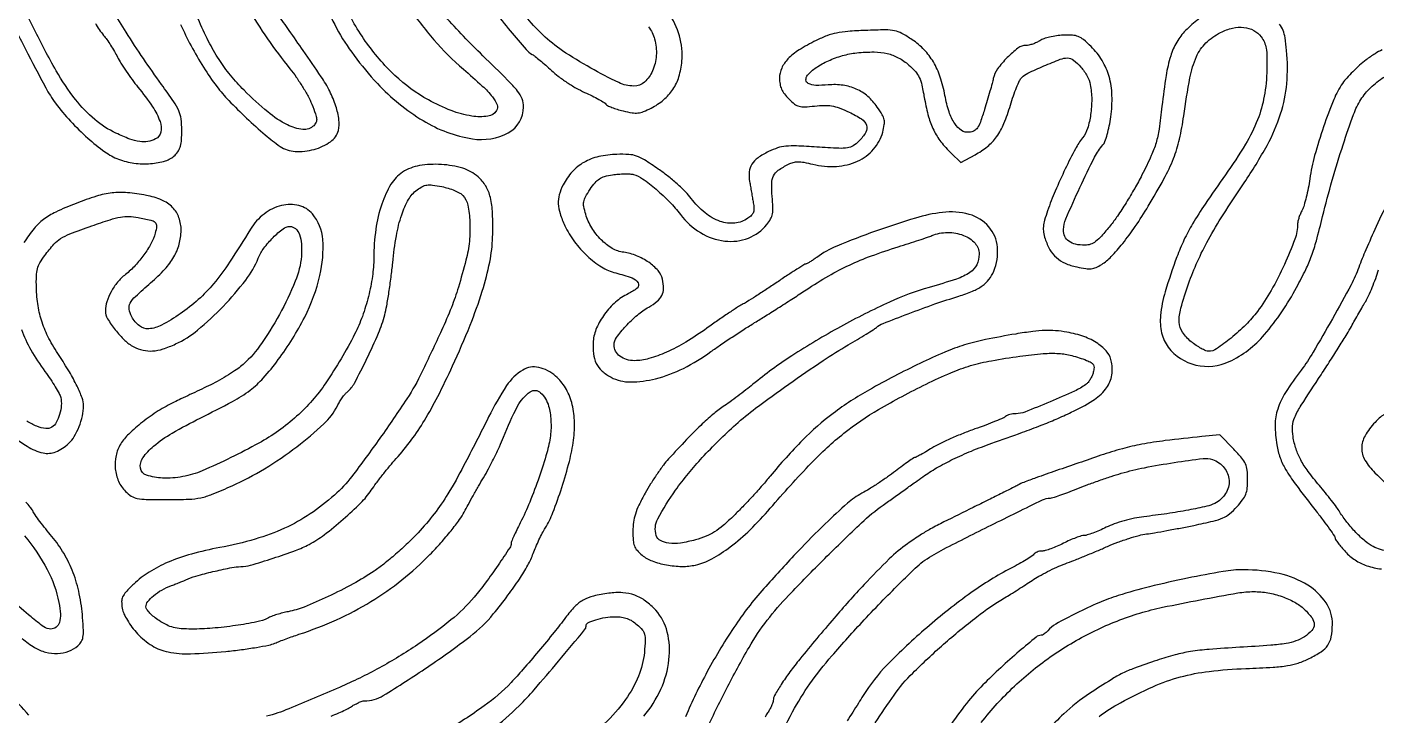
# Model space of a CAD drawing. Extents: x 0 to 2791, y 427 to 2463.
# Drawn here: x 1868.9 to 2301.1, y 1242.5 to 1462.9 of the extents above; entities that cross this region are included whole.
import ezdxf

# ---------------------------------------------------------------- set-up
doc = ezdxf.new("R2010")
doc.units = 0

msp = doc.modelspace()

# ---------------------------------------------------------------- linework, layer by layer
for points in [[(1922.445139, 1468.474075, -0.000041), (1920.673379, 1472.601066, -0.000041)], [(1861.562261, 1469.128241, 0.001602), (1868.35804, 1455.860092, 0.003732), (1874.871889, 1443.469944, 0.036841), (1878.023424, 1438.5, 0.027396), (1882.778804, 1432.779807, 0.02399), (1888.337036, 1427.341518, 0.024644), (1893.824101, 1422.929319, 0.066067), (1898.224124, 1420.548257, 0.058245), (1903.159184, 1419.300102, 0.051086), (1908.477303, 1419.144344, 0.05466), (1913.210059, 1420.015416, 0.124307), (1916.309423, 1421.867255, 0.058768), (1917.402146, 1423.253683, 0.07138), (1918.05728, 1424.771141, 0.051416), (1918.386203, 1426.779967, 0.016258), (1918.468484, 1429.821767, 0.029939), (1918.230619, 1433.457583, 0.072834), (1917.514049, 1436.040693, 0.045945), (1915.898126, 1438.944294, 0.006528), (1911.968484, 1444.534325, -0.014272), (1900.626841, 1461.211229, -0.026387), (1892.544749, 1475.461167, -0.032547)], [(1890.778212, 1464.073985, 0.045043), (1893.436641, 1460.239615, -0.021957), (1894.466307, 1458.891727, -0.01033), (1895.681999, 1457.0673, -0.010214), (1896.878871, 1455.100577, -0.014159), (1897.864605, 1453.287364, 0.022394), (1898.99179, 1451.292924, 0.009521), (1900.669477, 1448.722321, 0.009398), (1902.566459, 1446.042923, 0.012167), (1904.410919, 1443.662409, -0.021384), (1909.136198, 1437.326008, -0.067649), (1911.494888, 1432.599965, -0.132418), (1911.711352, 1429.249606, -0.223781), (1910.065741, 1427.035184, -0.082275), (1907.628044, 1426.207785, -0.077274), (1904.998285, 1426.184654, -0.054655), (1901.772848, 1427.024228, -0.019511), (1897.390584, 1428.89184, -0.065608), (1890.579362, 1433.28565, -0.050274), (1884.428733, 1439.674626, -0.037349), (1878.23373, 1448.901741, -0.015296), (1871.180834, 1462.252446, 0.015085), (1864.220458, 1475.441438, 0.031705)], [(1963.903089, 1471.894366, 0.037889), (1968.063862, 1462.555059, 0.03697), (1973.677761, 1453.772682, 0.026585), (1981.141644, 1444.835778, 0.069188), (1995.777313, 1432.911647, 0.096671), (2011.575997, 1427.095227, 0.165808), (2023.097904, 1429.056559, 0.274672), (2027.995033, 1437.273864, 0.095385), (2027.498415, 1439.871818, 0.073203), (2026.046483, 1442.377247, 0.029312), (2022.875874, 1445.920343, 0.003073), (2014.927408, 1453.721881, -0.01867), (2002.787843, 1466.40418, -0.046311)], [(1990.965588, 1469.677932, 0.033171), (1999.2544, 1458.791272, 0.035958), (2008.705243, 1449.407217, -0.008654), (2014.768031, 1444.011207, -0.037916), (2018.036336, 1440.505865, -0.074411), (2019.491014, 1438.00064, -0.238555), (2019.32103, 1436.134282, -0.223561), (2016.499463, 1434.318875, -0.07191), (2011.392999, 1434.378811, -0.053771), (2004.814511, 1436.148194, -0.032624), (1997.5, 1439.5508, -0.065265), (1986.772597, 1447.388434, -0.049769), (1977.281786, 1458.429982, -0.048481), (1969.920501, 1471.477522, -0.053599)], [(1918.099707, 1463.759857, 0.018534), (1921.441292, 1456.897806, 0.018068), (1925.429206, 1450.034401, 0.021456), (1929.694524, 1443.871464, 0.029365), (1933.518634, 1439.395439, 0.0118), (1939.233972, 1433.724855, 0.011827), (1945.226975, 1428.315953, 0.028421), (1949.972506, 1424.680335, 0.136392), (1954.786897, 1423.053856, 0.080607), (1960.860629, 1423.701191, 0.084503), (1966.144175, 1426.160564, 0.182134), (1968.66307, 1429.793701, 0.096452), (1968.84483, 1433.181749, 0.04306), (1967.845117, 1437.554135, 0.038811), (1965.88995, 1442.33195, 0.033557), (1963.135386, 1447, 0.001028), (1957.402526, 1455.339457, 0.002109), (1952.869448, 1461.845809, 0.002544), (1949.34488, 1466.805599, 0.008553)], [(1939.554439, 1469.162384, 0.01899), (1945.930077, 1459.169634, 0.018206), (1953.131286, 1449.543886, -0.018273), (1955.129958, 1446.871551, -0.013258), (1957.163409, 1443.761796, -0.013425), (1958.938352, 1440.702695, -0.028343), (1960.111989, 1438.224077, -0.008753), (1961.337719, 1435.045504, -0.065423), (1961.689577, 1433.471189, -0.135092), (1961.490689, 1432.374058, -0.084578), (1960.731202, 1431.30263, -0.226513), (1957.266805, 1430.077577, -0.091442), (1952.335951, 1431.538256, -0.056251), (1946.037934, 1435.689375, -0.022819), (1938.4435, 1442.634503, -0.024781), (1934.072273, 1447.471646, -0.028332), (1930.40628, 1452.514002, -0.025854), (1927.079515, 1458.320299, -0.015645), (1923.722983, 1465.5, -0.000107)], [(2018.51544, 1468.002167, 0.00326), (2023.694516, 1461.699492, 0.005122), (2028.797372, 1455.697567, 0.090674), (2030.775854, 1454.113659, -0.042698), (2031.705623, 1453.505066, -0.007984), (2033.289824, 1452.221655, -0.008495), (2035.096972, 1450.656235, -0.007677), (2036.912908, 1448.977396, 0.028974), (2039.050049, 1447.164079, 0.0159), (2041.856551, 1445.18631, 0.015804), (2044.842343, 1443.353748, 0.024286), (2047.545481, 1441.979594, -0.008909), (2049.972581, 1440.838256, -0.012093), (2052.118583, 1439.716755, -0.009089), (2053.855055, 1438.713444, -0.119341), (2054.379489, 1438.19499, 0.143877), (2054.88262, 1437.743432, 0.017686), (2056.251923, 1437.147853, 0.019744), (2057.970739, 1436.548696, 0.015122), (2059.891036, 1436.02614, 0.018358), (2062.771348, 1435.446065, 0.065399), (2064.647797, 1435.387105, 0.07008), (2066.407763, 1435.816181, 0.023174), (2068.836187, 1436.916429, 0.056572), (2072.874795, 1439.590004, 0.072725), (2075.833978, 1442.911257, 0.071324), (2077.757375, 1446.994562, 0.051891), (2078.727129, 1451.927356, 0.092797), (2077.954024, 1460.072412, 0.089873), (2074.28941, 1467.488308, 0.068805)], [(2067.99459, 1462.943378, -0.105959), (2069.979706, 1459.075367, -0.081023), (2070.515686, 1453.804557, -0.089317), (2069.304982, 1448.825136, -0.108385), (2066.70968, 1445.28499, -0.182555), (2063.307517, 1444, -0.112116), (2058.479398, 1445.096397, -0.016329), (2049.490335, 1449.767663, -0.019578), (2040.470758, 1455.31076, -0.043493), (2034.190073, 1460.360079, -0.033933), (2028.465122, 1466.644022, -0.017671)], [(2244.304421, 1465.475324, 0.028223), (2240.090922, 1461.746575, 0.066591), (2237.286376, 1458.110031, 0.055655), (2235.329076, 1453.640427, 0.036729), (2233.865076, 1447.334964, 0.010847), (2232.549056, 1437.5, -0.008505), (2231.60401, 1430.176658, -0.034759), (2230.648656, 1425.798378, -0.036527), (2229.117936, 1421.698729, -0.010071), (2226.119694, 1415.5, -0.012553), (2223.801775, 1411.213975, -0.009356), (2221.039617, 1406.601562, -0.00947), (2218.270306, 1402.349016, -0.021135), (2215.970505, 1399.25, -0.010819), (2213.168766, 1395.939345, -0.047172), (2211.296578, 1394.186261, -0.080284), (2209.67537, 1393.304674, -0.08466), (2207.888858, 1393, -0.049827), (2204.851876, 1393.303403, -0.107576), (2202.711847, 1394.242375, -0.134826), (2201.449863, 1395.819148, -0.102083), (2201, 1397.999596, -0.103359), (2201.723862, 1401.463877, -0.005842), (2206.250804, 1411.502201, -0.007426), (2210.961825, 1421.249986, -0.067734), (2213.619147, 1425.131655, 0.098066), (2214.269195, 1426.215959, 0.017603), (2214.990114, 1428.471577, 0.0184), (2215.653517, 1431.213926, 0.015714), (2216.154129, 1434.145614, 0.041857), (2216.525963, 1441.020212, 0.061234), (2215.609642, 1447.004337, 0.066914), (2213.369833, 1452.187613, 0.064052), (2209.813705, 1456.681361, 0.018898), (2207.396836, 1458.868894, 0.079314), (2205.721365, 1459.87218, 0.083707), (2203.861947, 1460.276715, 0.022451), (2200.827157, 1460.283701, 0.024819), (2198.712325, 1460.088117, 0.022476), (2196.555109, 1459.680415, 0.023109), (2194.657296, 1459.138913, 0.064059), (2193.41109, 1458.533701, -0.035854), (2192.357183, 1457.946453, -0.026949), (2191.12556, 1457.450525, -0.027521), (2189.910135, 1457.109055, -0.054769), (2188.917536, 1457, 0.163849), (2186.407927, 1456.154919, 0.035811), (2182.93595, 1453.102288, 0.037549), (2179.856766, 1449.468196, 0.104913), (2178.505464, 1446.432505, -0.013289), (2178.126171, 1444.857495, -0.003315), (2177.421096, 1442.305173, -0.003386), (2176.57504, 1439.395044, -0.003397), (2175.690606, 1436.5, -0.009247), (2174.349658, 1432.47757, -0.062966), (2173.411038, 1430.611506, -0.127552), (2172.333767, 1429.656601, -0.089437), (2170.774271, 1429.18592, -0.177331), (2168.326431, 1429.775334, -0.100671), (2166.150312, 1431.962675, -0.067672), (2164.345432, 1435.727625, -0.031718), (2163.014174, 1440.974685, 0.03421), (2161.480849, 1446.894373, 0.052517), (2159.290594, 1451.710958, 0.057778), (2156.330599, 1455.627787, 0.054568), (2152.5, 1458.848981, 0.021043), (2149.170699, 1460.881438, 0.077839), (2146.865573, 1461.724552, 0.052384), (2143.992376, 1461.985591, 0.006029), (2137.5, 1461.815934, 0.009414), (2131.898271, 1461.49622, 0.031592), (2128.260191, 1460.987235, 0.040227), (2125.199858, 1460.098682, 0.023745), (2121.708281, 1458.579191, 0.024523), (2116.250571, 1455.547945, 0.061092), (2112.701434, 1452.689311, 0.086389), (2110.698486, 1449.751299, 0.106908), (2110, 1446.521867, 0.042558), (2110.162313, 1444.618352, 0.062076), (2110.649784, 1443.009038, 0.058591), (2111.542594, 1441.503128, 0.03331), (2112.938984, 1439.90717, 0.028426), (2114.813905, 1438.234124, 0.100565), (2116.244093, 1437.505354, 0.082023), (2117.998203, 1437.316709, 0.015113), (2121.250491, 1437.599621, -0.023566), (2124.311672, 1437.813857, -0.049804), (2126.681599, 1437.631543, -0.045889), (2129.087295, 1436.970886, -0.01732), (2132.311507, 1435.629083, -0.036095), (2136.299202, 1433.444598, -0.170285), (2137.875089, 1431.414705, -0.218521), (2137.633011, 1429.170764, -0.061993), (2135.421865, 1426.330956, -0.05443), (2133.55049, 1424.828002, -0.108008), (2131.773561, 1424.173909, -0.046773), (2129.046445, 1424.053697, -0.003824), (2121.912902, 1424.461278, 0.005743), (2115.390737, 1424.808817, 0.034244), (2111.986102, 1424.71785, 0.056089), (2109.404037, 1424.174965, 0.032898), (2106.474087, 1422.987456, 0.040255), (2103.103039, 1421.006379, 0.099134), (2101.13117, 1418.937524, 0.116503), (2100.288319, 1416.491354, 0.068637), (2100.403885, 1413.38615, 0.000013), (2100.67518, 1411.845322, 0.000007), (2100.999677, 1410.002763, 0.000007), (2101.324073, 1408.161098, 0.000013), (2101.595017, 1406.623256, -0.030408), (2101.803618, 1404.795237, -0.096445), (2101.633261, 1403.581716, -0.110503), (2101.037806, 1402.614589, -0.046982), (2099.87251, 1401.623256, -0.129348), (2095.672253, 1400.072187, -0.108878), (2090.950872, 1400.643507, -0.08877), (2086.130698, 1403.367618, -0.057644), (2081.691016, 1408, 0.034138), (2079.886345, 1410.069076, 0.014175), (2077.188563, 1412.617573, 0.013947), (2074.133513, 1415.194513, 0.017506), (2071.157388, 1417.400247, 0.009537), (2066.700627, 1420.343975, 0.055754), (2064.17879, 1421.572323, 0.07161), (2061.724958, 1422.066915, 0.021482), (2057.903758, 1422.116443, 0.047746), (2052.060159, 1421.379687, 0.074236), (2047.331841, 1419.55098, 0.079804), (2043.582221, 1416.540398, 0.064961), (2040.648012, 1412.29966, 0.05234), (2039.436194, 1409.184105, 0.077652), (2039.111272, 1406.278767, 0.067789), (2039.680302, 1403.133684, 0.030857), (2041.218066, 1399.239102, 0.050483), (2044.271672, 1394.129055, 0.045708), (2048.380216, 1389.546052, 0.047964), (2052.986402, 1386.024564, 0.077705), (2057.514389, 1384.100694, -0.02234), (2062.746591, 1382.531658, -0.177363), (2064.667507, 1380.955618, -0.367018), (2064.379133, 1379.284514, -0.06342), (2061.456776, 1377.412465, 0.070437), (2057.481305, 1374.78675, 0.053439), (2053.955186, 1370.922472, 0.054439), (2051.397636, 1366.498076, 0.08329), (2050.307453, 1362.213599, 0.048284), (2050.361106, 1358.247868, 0.087645), (2051.269776, 1355.144806, 0.094426), (2053.125996, 1352.692925, 0.063843), (2056.013911, 1350.687435, 0.121719), (2062.241937, 1349.181616, 0.061579), (2070.297318, 1350.218542, 0.052953), (2079.211139, 1353.541513, 0.0416), (2088.02996, 1358.897408, -0.006908), (2091.06811, 1361.044084, -0.003815), (2094.836069, 1363.587068, -0.003802), (2098.695508, 1366.107078, -0.006101), (2102.02996, 1368.191293, 0.003481), (2105.532968, 1370.355425, 0.001725), (2109.949426, 1373.147824, 0.001711), (2114.509492, 1376.075079, 0.002507), (2118.5, 1378.684517, -0.014696), (2125.768155, 1383.188242, -0.021968), (2132.390003, 1386.64765, -0.021344), (2139.430745, 1389.581479, -0.012858), (2148, 1392.482394, 0.00223), (2151.422733, 1393.560555, 0.002568), (2154.677884, 1394.620369, 0.002304), (2157.427554, 1395.545335, 0.014911), (2158.797053, 1396.059143, -0.094885), (2163.860669, 1397.083188, -0.095335), (2168.935306, 1396.161042, -0.114347), (2172.637132, 1393.64175, -0.19165), (2173.968197, 1390.17742, -0.109474), (2173.168304, 1386.760514, -0.134179), (2171.026624, 1384.292894, -0.066874), (2166.699252, 1382.172137, -0.011566), (2157.964031, 1379.479595, 0.038764), (2145.264669, 1374.795612, 0.017912), (2129.533643, 1366.870685, 0.017876), (2113.940229, 1357.560934, 0.029062), (2101.5, 1348.450721, -0.0066), (2099.257076, 1346.648075, -0.004405), (2096.643511, 1344.640591, -0.004435), (2094.074273, 1342.738409, -0.008677), (2091.988548, 1341.277284, 0.026834), (2088.596135, 1338.712318, 0.015311), (2084.771727, 1335.27833, 0.011857), (2080.202834, 1330.703988, 0.005413), (2074.445156, 1324.526802, 0.024576), (2072.782167, 1322.513088, 0.010355), (2070.740981, 1319.656608, 0.010216), (2068.681331, 1316.508145, 0.013116), (2066.923909, 1313.526802, 0.013621), (2064.952447, 1309.732301, 0.035375), (2063.807205, 1306.875019, 0.043776), (2063.215602, 1304.266111, 0.033245), (2063.01322, 1301.338894, 0.019104), (2063.117879, 1298.403667, 0.074144), (2063.5172, 1296.633425, 0.089707), (2064.3731, 1295.233694, 0.035901), (2065.989677, 1293.66214, 0.088073), (2069.172326, 1291.823729, 0.041829), (2073.756807, 1290.581999, 0.040932), (2078.722997, 1290.088332, 0.058433), (2083.126667, 1290.527821, 0.072954), (2088.310898, 1292.490161, 0.035767), (2094.233508, 1296.362076, 0.030904), (2100.566895, 1301.831193, 0.021566), (2107.027732, 1308.716816, -0.013143), (2120.168861, 1323.203309, -0.033796), (2130.602458, 1332.734065, -0.03646), (2141.749869, 1340.356361, -0.017613), (2157, 1348.522781, -0.013557), (2164.87989, 1352.130063, -0.028421), (2171.218763, 1354.410725, -0.027423), (2177.916731, 1356.005246, -0.011775), (2187, 1357.427589, -0.011105), (2194.520196, 1358.254885, -0.037345), (2199.468129, 1358.317745, -0.048587), (2203.645906, 1357.647605, -0.030428), (2208.354635, 1356.102916, -0.031327), (2209.877811, 1355.384985, -0.137566), (2210.580105, 1354.695072, -0.151926), (2210.783976, 1353.780511, -0.040945), (2210.53834, 1352.296734, -0.041604), (2210.158087, 1351.183188, -0.032524), (2209.571039, 1350.047962, -0.033448), (2208.879916, 1349.057313, -0.065948), (2208.187561, 1348.395197, -0.051031), (2204.526181, 1346.252891, -0.007578), (2196.679234, 1342.821173, -0.005493), (2188.588274, 1339.53192, -0.094061), (2185.785764, 1339, 0.033069), (2184.802702, 1338.93491, 0.03163), (2183.821756, 1338.740686, 0.033223), (2182.979632, 1338.456813, 0.089533), (2182.45, 1338.117229, -0.086227), (2181.722567, 1337.644057, -0.004589), (2179.164571, 1336.5761, -0.007092), (2176.07828, 1335.371445, -0.005098), (2172.599605, 1334.110465, 0.011049), (2168.835427, 1332.695088, 0.009109), (2164.884717, 1331.024881, 0.009224), (2161.313694, 1329.358357, 0.024133), (2158.834582, 1327.993235, -0.004795), (2156.929877, 1326.846293, -0.007069), (2155.234165, 1325.879263, -0.00364), (2153.786517, 1325.094299, -0.12301), (2153.409021, 1325, 0.150844), (2153.032536, 1324.883775, 0.002934), (2151.346111, 1323.718285, 0.006778), (2149.389157, 1322.308893, 0.004459), (2147.174044, 1320.636714, -0.010693), (2144.628308, 1318.764314, -0.007316), (2141.662569, 1316.743423, -0.007377), (2138.746051, 1314.879143, -0.014787), (2136.379384, 1313.510125, 0.056175), (2131.766316, 1310.305909, 0.012419), (2124.673646, 1303.775368, 0.011161), (2115.929679, 1294.927265, 0.006076), (2105.572381, 1283.697523, 0.034816), (2095.959227, 1271.393853, 0.024482), (2086.853185, 1256.363046, 0.023005), (2079.883821, 1241.92566, 0.101502)], [(2086.375775, 1237.3418, -0.008288), (2092.995908, 1250.815451, -0.011906), (2100.230437, 1264.150535, -0.035106), (2106.039408, 1272.806267, -0.024954), (2112.897603, 1280.766688, -0.006844), (2124.482191, 1292.600924, -0.006313), (2136.271248, 1304.026567, -0.033958), (2143.16279, 1309.705489, -0.000208), (2146.600319, 1312.164373, -0.000176), (2150.236572, 1314.761191, -0.000177), (2153.552706, 1317.125864, -0.000497), (2155.878214, 1318.779417, -0.024014), (2160.329897, 1321.627111, -0.017043), (2165.569031, 1324.401393, -0.01565), (2171.489167, 1327.056616, -0.01263), (2178, 1329.544957, 0.001602), (2187.801232, 1333.045129, 0.006151), (2193.864896, 1335.31717, 0.009009), (2198.595544, 1337.25523, 0.007744), (2203.5, 1339.459152, 0.030809), (2210.342385, 1343.191997, 0.083515), (2214.456142, 1346.856172, 0.116792), (2216.36261, 1350.86447, 0.099546), (2216.423569, 1355.555721, 0.122834), (2214.968114, 1358.730203, 0.076885), (2211.942077, 1361.509922, 0.062673), (2207.558487, 1363.705548, 0.041225), (2202.094256, 1365.140217, 0.022695), (2198.443065, 1365.61376, 0.029952), (2195.089055, 1365.69329, 0.023717), (2191.198537, 1365.36727, 0.008513), (2185.696966, 1364.546732, 0.008741), (2175.960633, 1362.749219, 0.024486), (2169.23933, 1361.040091, 0.026397), (2163.002066, 1358.757995, 0.011619), (2155, 1355.119304, 0.015007), (2138.79876, 1346.684358, 0.033794), (2127.202759, 1339.126839, 0.037113), (2117.401575, 1330.541834, 0.02205), (2107.00664, 1319, -0.008683), (2104.507053, 1316.07086, -0.004974), (2101.395669, 1312.620269, -0.004967), (2098.19745, 1309.212141, -0.008236), (2095.424602, 1306.409427, -0.013888), (2091.903013, 1303.151619, -0.038912), (2089.210995, 1301.143312, -0.045948), (2086.506734, 1299.76509, -0.026495), (2083.043142, 1298.592142, -0.031503), (2078.300641, 1297.578507, -0.064855), (2074.512714, 1297.510122, -0.096595), (2071.870815, 1298.339153, -0.194084), (2070.501239, 1299.996095, -0.202628), (2070.998764, 1305.358793, -0.032471), (2076.684658, 1314.483163, -0.031432), (2085.244056, 1324.959502, -0.02268), (2096, 1335.548266, -0.022993), (2102.334092, 1340.736055, -0.006009), (2112.970017, 1348.462229, -0.006295), (2123.973524, 1356.048962, -0.017176), (2132, 1361.044259, 0.003646), (2134.984551, 1362.791496, 0.004454), (2137.749272, 1364.470754, 0.003746), (2140.049035, 1365.919755, 0.03133), (2141.040074, 1366.64593, -0.079697), (2143.161171, 1367.905712, -0.003469), (2151.227605, 1371.033893, -0.006553), (2159.804936, 1374.163908, -0.009655), (2167.422484, 1376.667049, 0.024615), (2171.83425, 1378.264471, 0.055896), (2174.928366, 1379.98827, 0.07087), (2177.096776, 1382.055325, 0.068116), (2178.636432, 1384.672285, 0.121145), (2179.837005, 1392.372759, 0.158618), (2177.073534, 1398.889596, 0.146411), (2170.773855, 1402.877537, 0.099028), (2162.241434, 1403.52889, 0.042661), (2153.54903, 1401.708021, 0.012946), (2140.745686, 1397.498451, 0.011906), (2128.33327, 1392.721873, 0.061445), (2121.935178, 1389.110196, -0.009064), (2120.79938, 1388.30189, -0.01246), (2119.748025, 1387.61987, -0.009188), (2118.854608, 1387.093796, -0.129159), (2118.497565, 1387, 0.140329), (2118.087448, 1386.882585, 0.001448), (2115.527822, 1385.27579, 0.004518), (2112.586565, 1383.38013, 0.002902), (2109.207072, 1381.13035, -0.002856), (2105.690155, 1378.788621, -0.003336), (2102.323328, 1376.60652, -0.002955), (2099.453709, 1374.797524, -0.020199), (2098, 1373.972566, 0.025365), (2096.547813, 1373.128529, 0.003587), (2093.663541, 1371.220706, 0.004081), (2090.282273, 1368.908826, 0.003464), (2086.748225, 1366.413401, -0.020169), (2080.005337, 1361.982057, -0.029861), (2073.736847, 1358.707652, -0.034823), (2068.154207, 1356.656837, -0.070726), (2063.533916, 1356, -0.070639), (2060.953002, 1356.366452, -0.094702), (2058.851601, 1357.43634, -0.10844), (2057.487345, 1359.07259, -0.120316), (2057, 1361.068548, -0.158509), (2057.76768, 1363.429277, -0.028351), (2060.739816, 1367.063668, -0.031182), (2064.452042, 1370.636583, -0.048012), (2068.108073, 1373.180897, 0.043301), (2070.807718, 1375.022205, 0.107408), (2072.289047, 1376.88556, 0.115061), (2072.806828, 1379.111357, 0.053965), (2072.485198, 1382.067393, 0.126265), (2071.083243, 1384.845162, 0.061002), (2068.095295, 1387.520945, 0.056434), (2064.202588, 1389.626034, 0.062495), (2060.068556, 1390.71763, -0.10006), (2056.40245, 1391.984795, -0.06372), (2052.8234, 1394.759712, -0.059813), (2049.835432, 1398.573827, -0.063574), (2047.908396, 1402.91141, -0.024223), (2047.300784, 1405.366035, -0.092511), (2047.285517, 1406.935679, -0.08445), (2047.836995, 1408.47861, -0.01821), (2049.320364, 1410.907917, -0.027157), (2050.900356, 1413.03487, -0.075481), (2052.287751, 1414.268788, -0.0774), (2053.958116, 1415.018232, -0.02961), (2056.457927, 1415.545962, -0.017497), (2058.353075, 1415.762681, -0.016094), (2060.312373, 1415.854218, -0.016336), (2062.06388, 1415.822393, -0.049956), (2063.237191, 1415.644266, -0.093598), (2066.113393, 1414.300219, -0.020475), (2070.433003, 1410.914789, -0.022089), (2074.811552, 1406.836885, -0.032595), (2078.240133, 1402.860837, 0.093674), (2084.661293, 1397.02637, 0.109082), (2092.439382, 1394.33213, 0.120961), (2100.012905, 1395.280742, 0.134519), (2105.941577, 1399.62882, 0.041488), (2107.141793, 1401.430546, 0.079294), (2107.730744, 1403.061901, 0.056833), (2107.885766, 1405.134504, 0.013081), (2107.657516, 1408.638487, -0.024964), (2107.482451, 1412.875916, -0.115732), (2108.058759, 1415.240466, -0.12512), (2109.602237, 1417.005786, -0.031297), (2112.910669, 1418.992672, -0.057791), (2114.384386, 1419.552098, -0.062917), (2115.904818, 1419.73802, -0.044183), (2117.82295, 1419.560477, -0.013711), (2120.659407, 1418.961759, 0.072424), (2128.251315, 1418.27012, 0.094328), (2135.013252, 1419.938102, 0.105807), (2140.133086, 1423.756209, 0.114537), (2143.063318, 1429.235144, 0.027426), (2143.568145, 1431.624788, 0.092089), (2143.519887, 1433.216819, 0.080376), (2142.897706, 1434.800383, 0.017811), (2141.319513, 1437.260443, 0.062146), (2138.255446, 1440.683304, 0.073255), (2134.598041, 1443.028993, 0.07188), (2130.360874, 1444.249754, 0.056927), (2125.590265, 1444.360764, -0.027682), (2121.620322, 1444.2213, -0.105667), (2119.222508, 1444.784726, -0.279531), (2118.460899, 1445.936336, -0.185041), (2118.98458, 1447.48142, -0.074283), (2121.68738, 1449.89913, -0.038841), (2125.650952, 1452.084264, -0.037208), (2130.203804, 1453.755577, -0.043351), (2134.727817, 1454.62934, -0.025997), (2140.300905, 1454.920296, -0.057411), (2144.527423, 1454.434154, -0.068316), (2148.057544, 1453.082644, -0.053252), (2151.431794, 1450.732047, -0.033012), (2153.534529, 1448.648306, -0.073106), (2154.765148, 1446.761697, -0.053749), (2155.608133, 1444.256872, -0.01154), (2156.493577, 1439.754042, 0.024856), (2157.750116, 1434.155643, 0.046719), (2159.398308, 1429.827585, 0.051055), (2161.707558, 1426.138136, 0.036578), (2164.97106, 1422.523525), (2168.082216, 1419.54705), (2172.633655, 1421.961583, 0.04951), (2176.61744, 1424.60988, 0.06669), (2179.572037, 1427.768816, 0.056985), (2181.898628, 1431.977877, 0.025988), (2183.992066, 1437.912028, -0.011279), (2184.933327, 1440.853078, -0.013724), (2185.951473, 1443.560104, -0.012297), (2186.918975, 1445.775314, -0.087477), (2187.588287, 1446.731144, -0.08627), (2189.569868, 1448.125817, -0.009223), (2194.719744, 1450.442464, -0.008915), (2199.96039, 1452.574953, -0.092418), (2202.240348, 1453, -0.168504), (2204.201478, 1452.319768, -0.048474), (2206.552941, 1450.064069, -0.048227), (2208.571777, 1447.193511, -0.082966), (2209.574322, 1444.455523, -0.044332), (2210.029272, 1439.77228, -0.038079), (2209.693389, 1434.832155, -0.039847), (2208.688407, 1430.413959, -0.091052), (2207.101323, 1427.401682, 0.044748), (2204.805196, 1423.874621, 0.009986), (2201.562517, 1417.453973, 0.010886), (2198.347789, 1410.368414, 0.016443), (2195.889808, 1404.055048, 0.015073), (2194.930366, 1401.041694, 0.047954), (2194.5477, 1398.965542, 0.061189), (2194.612968, 1397.142779, 0.037861), (2195.10996, 1395.055048, 0.052403), (2196.644088, 1391.56452, 0.081482), (2198.710436, 1389.016621, 0.080104), (2201.510347, 1387.234139, 0.048985), (2205.249117, 1386.039994, 0.016019), (2208.10596, 1385.52242, 0.062081), (2209.901868, 1385.48077, 0.079138), (2211.423532, 1385.883551, 0.03695), (2213.227451, 1386.847075, 0.061304), (2216.25726, 1389.331915, 0.021612), (2219.961099, 1393.570015, 0.019215), (2224.005668, 1399.041194, 0.013396), (2228.158053, 1405.5, 0.011651), (2233.184318, 1414.252576, 0.030946), (2236.228866, 1420.785506, 0.036673), (2238.148577, 1426.971281, 0.023128), (2239.513038, 1434.412222, -0.012361), (2241.484238, 1446.640066, -0.057843), (2243.588554, 1453.440103, -0.096343), (2246.618201, 1457.795597, -0.074897), (2251.320275, 1461.162585, -0.060586), (2255.16191, 1462.568754, -0.084215), (2258.8119, 1462.794716, -0.096812), (2261.949609, 1461.826769, -0.110255), (2264.326458, 1459.776053, -0.056483), (2265.353416, 1458.008989, -0.060248), (2265.931513, 1456.094555, -0.039229), (2266.178279, 1453.490854, -0.010167), (2266.160332, 1449.276053, -0.03744), (2265.305074, 1440.703397, -0.050311), (2263.188448, 1433.196354, -0.042228), (2259.296902, 1425.337032, -0.017942), (2252.851348, 1415.5, 0.004723), (2246.375674, 1406.164879, 0.015624), (2242.364924, 1399.849113, 0.022353), (2239.594545, 1394.653187, 0.022959), (2237.326036, 1389.276142, 0.014924), (2233.579843, 1378.10183, 0.049548), (2232.082658, 1370.506046, 0.078904), (2232.429794, 1364.903851, 0.108482), (2234.551693, 1360.343339, 0.174271), (2243.415972, 1354.609985, 0.167752), (2254.065091, 1355.714686, 0.108572), (2265.377657, 1364.351606, 0.052345), (2275.693092, 1379.5, 0.010202), (2278.624572, 1385.230719, 0.025303), (2280.467856, 1389.568264, 0.021795), (2282.012981, 1394.431003, 0.005947), (2284.023368, 1402.233249, -0.009428), (2287.09821, 1413.831838, -0.009664), (2290.584687, 1425.210335, -0.008662), (2293.952065, 1434.915305, -0.052999), (2296.28953, 1439.666593, -0.060864), (2299.39919, 1443.475483, -0.045839), (2303.630394, 1446.847902, -0.047417)], [(2303.141488, 1455.558654, 0.047443), (2300.812383, 1454.365284, 0.020806), (2297.967471, 1452.377271, 0.018645), (2295.867178, 1450.648028, 0.014023), (2293.685951, 1448.59908, 0.014228), (2291.741195, 1446.553592, 0.031433), (2290.405806, 1444.864079, 0.054284), (2287.598006, 1439.694393, 0.014764), (2284.321058, 1430.976951, 0.015573), (2281.46742, 1421.715783, 0.031733), (2279.923823, 1414.266024, -0.012683), (2279.425126, 1411.293646, -0.012609), (2278.775513, 1408.34451, -0.012546), (2278.078635, 1405.797968, -0.047184), (2277.455171, 1404.266024, 0.020705), (2276.902428, 1403.090096, 0.019278), (2276.434349, 1401.844444, 0.019675), (2276.104982, 1400.705683, 0.059655), (2276.006161, 1399.90655, -0.087312), (2275.108131, 1394.916209, -0.019362), (2271.787876, 1386.860531, -0.020975), (2267.520346, 1378.492717, -0.033511), (2263.120435, 1371.785106, -0.035308), (2259.40266, 1367.530274, -0.024672), (2254.665156, 1363.267175, -0.020829), (2250.039366, 1359.810448, -0.151161), (2247.419879, 1359, -0.106433), (2246.550316, 1359.187222, -0.021229), (2245.123395, 1359.905934, -0.021573), (2243.504394, 1360.903409, -0.018636), (2241.893904, 1362.084029, -0.078429), (2239.115109, 1365.100521, -0.136875), (2238.066839, 1368.308757, -0.080093), (2238.587678, 1372.77485, -0.01493), (2241.080277, 1380.670322, -0.02182), (2243.905472, 1387.758337, -0.020082), (2247.409798, 1394.776941, -0.01605), (2252.150078, 1402.769233, -0.007148), (2258.87825, 1413, 0.023415), (2266.213396, 1424.985345, 0.048004), (2270.563104, 1435.091196, 0.055804), (2272.519864, 1444.792921, 0.045164), (2272.490777, 1455.42064, 0.014572), (2271.9978, 1459.436494, 0.056985), (2271.343897, 1461.844722, 0.06749), (2270.221164, 1463.834309, 0.025998)], [(1966.325626, 1242.13257, 0.012276), (1968.765625, 1243.115097, 0.012462), (1970.968517, 1244.131481, 0.031453), (1972.5, 1245.008533, -0.020737), (1973.759724, 1245.766233, -0.021464), (1975.063748, 1246.407635, -0.021778), (1976.235801, 1246.863103, -0.080862), (1977.014888, 1246.993411, 0.137408), (1983.032353, 1248.707192, 0.010743), (1997.204703, 1257.832201, 0.014778), (2010.871788, 1267.653072, 0.058653), (2018.281537, 1274.835352, 0.009323), (2022.978011, 1280.82253, 0.015886), (2026.645388, 1286.016957, 0.019019), (2029.35785, 1290.49161, 0.038567), (2031.072276, 1294.231551, -0.013134), (2031.893162, 1296.292786, -0.00913), (2032.923161, 1298.577584, -0.009215), (2033.992983, 1300.735732, -0.018735), (2034.927228, 1302.382252, 0.0464), (2037.410445, 1307.38374, 0.014215), (2040.224265, 1315.346436, 0.01474), (2042.655979, 1323.746864, 0.029859), (2043.972919, 1330.5, 0.042254), (2044.282917, 1336.89526, 0.058785), (2043.407412, 1342.555556, 0.066165), (2041.374865, 1347.322633, 0.078937), (2038.257846, 1351.07847, 0.1253), (2032.837923, 1353.840009, 0.194933), (2027.731505, 1352.999646, 0.110907), (2022.569744, 1348.003881, 0.029159), (2016.792583, 1337.972706, -0.003761), (2008.788354, 1322.283236, -0.017004), (2003.741375, 1313.329358, -0.027114), (1999.350556, 1306.931811, -0.024753), (1994.165535, 1300.840523, -0.014376), (1990.863389, 1297.525463, -0.010348), (1986.998573, 1294.01136, -0.010465), (1983.179873, 1290.819112, -0.022165), (1980.066828, 1288.544427, -0.022094), (1973.368495, 1284.506194, -0.014531), (1965.338595, 1280.43447, -0.013915), (1957.659526, 1277.074982, -0.049822), (1952.525203, 1275.570706, 0.01745), (1950.822031, 1275.189232, 0.01306), (1948.974557, 1274.655269, 0.013242), (1947.259449, 1274.060207, 0.029211), (1945.993263, 1273.496516, -0.070932), (1942.505754, 1272.280005, -0.012867), (1935.730501, 1271.129099, -0.014595), (1928.266766, 1270.279508, -0.021041), (1921.627809, 1270, -0.018209), (1918.234299, 1270.123627, -0.045692), (1915.793335, 1270.527946, -0.051335), (1913.637276, 1271.334693, -0.028665), (1911.200168, 1272.72344, -0.026429), (1909.592257, 1273.89113, -0.032707), (1908.233799, 1275.147413, -0.034519), (1907.267076, 1276.318594, -0.15652), (1907, 1277.150859, -0.168148), (1907.569333, 1278.795942, -0.052998), (1909.410976, 1280.686634, -0.046113), (1912.066713, 1282.505399, -0.037065), (1915.209073, 1283.962648, 0.002536), (1916.61557, 1284.500424, 0.002048), (1918.12079, 1285.091822, 0.002069), (1919.505636, 1285.649132, 0.00533), (1920.5, 1286.0665, -0.035493), (1923.760759, 1287.209348, -0.009356), (1929.123626, 1288.5641, -0.008583), (1934.489478, 1289.716571, -0.048638), (1937.396221, 1290, 0.072124), (1940.471805, 1290.445968, 0.006913), (1947.718583, 1292.702143, 0.0091), (1954.908059, 1295.19566, 0.033769), (1959.2865, 1297.14863, 0.041083), (1964.095127, 1300.225314, 0.016311), (1970.175049, 1305.181544, 0.015986), (1975.844307, 1310.447329, 0.049685), (1979.164951, 1314.462348, -0.012335), (1980.776074, 1316.736358, -0.006412), (1982.891676, 1319.4969, -0.006371), (1985.137855, 1322.27761, -0.009651), (1987.168413, 1324.632844, 0.023267), (1991.971781, 1330.521039, 0.022804), (1996.241653, 1336.868621, 0.019235), (2000.486148, 1344.490972, 0.009821), (2005.251727, 1354.357017, 0.011564), (2010.852656, 1367.34264, 0.020664), (2014.759611, 1378.291188, 0.025135), (2017.152342, 1387.615918, 0.043315), (2018.066084, 1395.572088, 0.015953), (2018.034478, 1403.218427, 0.049889), (2017.339371, 1408.308163, 0.073679), (2015.864149, 1411.974813, 0.080335), (2013.421486, 1414.934793, 0.108074), (2008.516678, 1417.647649, 0.057399), (2001.648509, 1418.863678, 0.05713), (1994.626739, 1418.487151, 0.101465), (1989.246575, 1416.400727, 0.114798), (1985.494519, 1412.531453, 0.054149), (1982.556478, 1406.17944, 0.046297), (1980.640701, 1398.088855, 0.034326), (1979.985219, 1388.918087, -0.035243), (1979.553524, 1383.029978, -0.025586), (1978.281014, 1376.580547, -0.025301), (1976.330258, 1370.196484, -0.031383), (1973.855118, 1364.5, -0.030521), (1964.649751, 1348.91999, -0.061429), (1955.280026, 1338.180523, -0.05731), (1943.148635, 1329.589047, -0.02351), (1925, 1320.716742, -0.056979), (1918.803743, 1318.841653, -0.055807), (1912.299766, 1318.395289, -0.066024), (1907.139501, 1319.306781, -0.287644), (1905.220198, 1321.567319, -0.192117), (1906.015049, 1324.874987, -0.064487), (1909.442738, 1328.597128, -0.042783), (1915.40438, 1332.783808, -0.016427), (1924.326418, 1337.587307, 0.007894), (1934.718122, 1342.95541, 0.037374), (1940.366323, 1346.554424, 0.050322), (1944.60066, 1350.440948, 0.022361), (1949.388956, 1356.32688, 0.041812), (1957.855858, 1369.99407, 0.060379), (1962.731095, 1383.331155, 0.075344), (1963.646084, 1394.825714, 0.15844), (1960.317345, 1403.034703, 0.158724), (1956.022125, 1405.706504, 0.121565), (1950.458251, 1405.704855, 0.104245), (1944.842724, 1402.992398, 0.091886), (1940.5, 1398.138011, -0.0093), (1933.803218, 1387.578071, -0.027305), (1928.674088, 1380.665492, -0.036636), (1923.766888, 1375.566133, -0.032975), (1918, 1371.040011, -0.026547), (1911.988072, 1367.383577, -0.108554), (1907.90351, 1366.221934, -0.182835), (1904.888451, 1367.157418, -0.108174), (1902.451821, 1370.093167, -0.075358), (1901.626404, 1372.528223, -0.17303), (1901.942422, 1374.411173, -0.078762), (1903.642912, 1376.574637, -0.008079), (1908.5, 1380.932623, 0.027216), (1913.02761, 1385.318942, 0.0551), (1915.974406, 1389.30384, 0.066334), (1917.639074, 1393.30595, 0.061725), (1918.251836, 1397.704796, 0.089065), (1917.578545, 1401.81045, 0.110223), (1915.526072, 1405.085906, 0.096455), (1912.027732, 1407.474921, 0.054946), (1907.11351, 1408.979257, 0.025532), (1901.033901, 1409.81262, 0.049706), (1896.142081, 1409.743359, 0.0462), (1891.132902, 1408.697551, 0.019235), (1884.607596, 1406.414082, 0.015026), (1878.079895, 1403.614587, 0.052501), (1874.15561, 1401.261747, 0.06194), (1871.151384, 1398.356074, 0.026965), (1867.900031, 1393.844211, 0.024741)], [(1860.615766, 1334.344942, 0.016545), (1868.938516, 1328.590688, 0.087594), (1874.029777, 1326.455558, 0.155082), (1878.069748, 1326.801254, 0.08997), (1882.20184, 1329.464563, 0.06971), (1884.031383, 1331.728776, 0.04083), (1885.577839, 1334.859489, 0.039994), (1886.635463, 1338.312147, 0.053701), (1886.994423, 1341.562171, 0.090766), (1886.544114, 1344.060462, 0.023537), (1884.921601, 1347.830261, 0.020775), (1882.449009, 1352.410123, 0.01243), (1879.154581, 1357.647963, -0.026522), (1875.904296, 1363.153905, -0.039504), (1873.720257, 1368.301329, -0.041194), (1872.433313, 1373.560974, -0.032542), (1871.891606, 1379.396393, -0.014162), (1871.894699, 1383.176697, -0.056247), (1872.221592, 1385.471185, -0.069309), (1873.014913, 1387.388658, -0.029071), (1874.569636, 1389.716663, -0.017931), (1877.498987, 1393.318486, -0.0729), (1879.641915, 1395.147755, -0.049917), (1882.570587, 1396.60352, -0.005443), (1889.648361, 1399.192446, -0.006791), (1895.473219, 1401.162887, -0.032856), (1898.858441, 1402.016203, -0.05237), (1901.528799, 1402.221134, -0.03918), (1904.465181, 1401.907603, -0.0113), (1908.518424, 1401.055158, -0.130143), (1909.94277, 1400.297768, -0.234499), (1910.388488, 1399.122788, -0.04533), (1909.949396, 1396.823555, -0.053217), (1908.595301, 1393.488015, -0.033351), (1906.360712, 1389.913038, -0.032185), (1903.542265, 1386.495835, -0.036642), (1900.420331, 1383.624969, 0.052269), (1897.881688, 1381.139977, 0.047465), (1895.81951, 1378.104753, 0.049632), (1894.455252, 1374.902433, 0.076034), (1894, 1371.926023, 0.13591), (1894.686922, 1369.44558, 0.032188), (1897.150679, 1365.880257, 0.03395), (1900.206349, 1362.512901, 0.072317), (1903.05821, 1360.469898, 0.062997), (1906.063579, 1359.368004, 0.072887), (1909.100522, 1359.124283, 0.061724), (1912.467422, 1359.767364, 0.031074), (1916.5, 1361.350724, 0.064289), (1923.560654, 1365.823528, 0.027867), (1931.720826, 1373.407211, 0.027796), (1938.949872, 1381.805769, 0.068165), (1942.983294, 1388.866588, -0.065314), (1944.786443, 1392.065162, -0.03544), (1947.749619, 1395.480547, -0.03298), (1950.915049, 1398.253413, -0.164831), (1953.118217, 1399, -0.188325), (1954.884629, 1398.310218, -0.114802), (1956.16154, 1396.434182, -0.075949), (1956.824942, 1393.430985, -0.037152), (1956.791661, 1389.501246, -0.077279), (1954.843148, 1381.433848, -0.027983), (1949.73302, 1370.778862, -0.028243), (1943.378759, 1360.635031, -0.066431), (1937.308488, 1354.102752, -0.026082), (1935.415787, 1352.701711, -0.01105), (1932.743852, 1351.01547, -0.010898), (1929.805687, 1349.336793, -0.014012), (1927.030824, 1347.929847, 0.000326), (1924.201156, 1346.591163, 0.000247), (1921.096554, 1345.118054, 0.00025), (1918.182525, 1343.731823, 0.00058), (1916, 1342.68913, 0.030248), (1910.948958, 1339.8815, 0.023857), (1905.84025, 1336.268891, 0.024186), (1901.477202, 1332.506778, 0.064411), (1898.889661, 1329.321468, 0.087055), (1897.394672, 1325.57743, 0.076699), (1897.171124, 1321.373902, 0.077769), (1898.220396, 1317.351874, 0.09402), (1900.413157, 1314.132298, 0.056079), (1902.304865, 1312.62322, 0.092293), (1904.201788, 1311.871603, 0.043648), (1907.100879, 1311.563299, 0.004676), (1913.868793, 1311.5, 0.008451), (1920.792281, 1311.61703, 0.044216), (1924.571528, 1312.081086, 0.044137), (1928.213224, 1313.202689, 0.008402), (1934.596065, 1315.92987, 0.031455), (1944.99462, 1321.389576, 0.025915), (1955.350062, 1328.446642, 0.025813), (1963.96078, 1335.72329, 0.088403), (1968.327038, 1341.572833, -0.021661), (1969.038358, 1342.849956, -0.017926), (1969.901346, 1344.146294, -0.018296), (1970.77986, 1345.278766, -0.045458), (1971.522302, 1346.018509, 0.097468), (1973.790703, 1348.802225, 0.009246), (1977.79693, 1356.670774, 0.012544), (1981.510802, 1364.825471, 0.036883), (1983.499373, 1370.658902, 0.019449), (1984.137804, 1373.569711, 0.006375), (1984.855796, 1377.901145, 0.00634), (1985.53113, 1382.733934, 0.007126), (1986.055258, 1387.397848, -0.019017), (1987.232042, 1396.017266, -0.037345), (1988.932567, 1402.722575, -0.048289), (1991.133278, 1407.656804, -0.104914), (1993.871385, 1410.74679, -0.038807), (1995.581685, 1411.816832, -0.088442), (1997.02935, 1412.272692, -0.066245), (1998.794669, 1412.266234, -0.014814), (2001.77179, 1411.768725, -0.024836), (2003.860198, 1411.246867, -0.024962), (2005.882945, 1410.521216, -0.025738), (2007.575603, 1409.712269, -0.084687), (2008.545419, 1408.949812, -0.13476), (2010.102217, 1405.867179, -0.038113), (2010.771142, 1400.481081, -0.036771), (2010.608162, 1394.246526, -0.038923), (2009.528029, 1388.223622, -0.009005), (2007.085102, 1379.507607, -0.02088), (2004.865212, 1373.0902, -0.014885), (2001.706176, 1365.712243, -0.002741), (1995.40254, 1352.315654, -0.033899), (1990.616042, 1343.819601, -0.009338), (1981.956018, 1331.147783, -0.008546), (1972.932859, 1318.90829, -0.047459), (1967.387565, 1312.922411, -0.034995), (1959.604546, 1306.897188, -0.039981), (1951.384312, 1302.311008, -0.036919), (1941.993801, 1298.82803, -0.023512), (1930.653015, 1296.120511, 0.020162), (1921.536965, 1294.008548, 0.033279), (1914.072112, 1291.41397, 0.039193), (1908.000449, 1288.257707, 0.052694), (1903.118876, 1284.445375, 0.012744), (1900.58381, 1281.867342, 0.076644), (1899.527908, 1280.319023, 0.114189), (1899.193558, 1278.810664, 0.044076), (1899.403139, 1276.664621, 0.059454), (1899.954525, 1274.908387, 0.029341), (1901.039679, 1272.832362, 0.026924), (1902.518587, 1270.643276, 0.023729), (1904.284263, 1268.527464, 0.069971), (1908.938845, 1264.699959, 0.087749), (1914.132902, 1262.66484, 0.058586), (1921.23934, 1262.08549, 0.015796), (1932.541225, 1262.847061, 0.007613), (1937.595862, 1263.426306, 0.008918), (1942.369815, 1264.13396, 0.008029), (1946.374453, 1264.867048, 0.052889), (1948.316943, 1265.47388, -0.009215), (1949.854139, 1266.105829, -0.004186), (1951.886852, 1266.878481, -0.004143), (1954.044398, 1267.657703, -0.005673), (1956, 1268.32089, 0.027193), (1968.071477, 1273.002656, 0.03067), (1979.070167, 1278.808212, 0.031451), (1989.030631, 1285.767899, 0.031806), (1998, 1293.897825, 0.011578), (2001.43747, 1297.604704, 0.011213), (2004.7375, 1301.50577, 0.011191), (2007.48541, 1305.066065, 0.039986), (2009, 1307.508866, -0.005922), (2010.215347, 1309.804371, -0.002805), (2011.833629, 1312.736031, -0.002779), (2013.561097, 1315.784524, -0.003929), (2015.135757, 1318.478439, 0.012877), (2016.728867, 1321.319408, 0.00729), (2018.518702, 1324.836509, 0.007273), (2020.220855, 1328.437024, 0.011868), (2021.546635, 1331.543882, -0.024985), (2026.088817, 1341.459471, -0.123501), (2030.131335, 1346.019868, -0.355819), (2033.449655, 1345.740698, -0.133325), (2036.01715, 1341.438746, -0.030755), (2036.480103, 1339.282594, -0.022369), (2036.737963, 1336.842383, -0.022007), (2036.779449, 1334.33496, -0.026111), (2036.590946, 1331.974052, -0.037351), (2035.43768, 1326.470287, -0.012848), (2032.977877, 1318.708935, -0.013106), (2029.964603, 1310.674754, -0.021285), (2026.942069, 1304.042202, 0.004588), (2025.814831, 1301.772617, 0.006641), (2024.864233, 1299.745658, 0.003672), (2024.099439, 1298.023355, 0.103), (2024, 1297.545763, -0.146831), (2023.552701, 1296.055423, -0.004169), (2019.7946, 1290.460679, -0.009343), (2015.780757, 1284.82065, -0.015535), (2012.166164, 1280.241978, -0.046814), (2004.728851, 1272.915373, -0.023533), (1994.125684, 1265.065544, -0.022325), (1981.802069, 1257.584564, -0.023115), (1969, 1251.325765, -0.003784), (1952.721044, 1244.42528, -0.037276), (1945.655407, 1242.092868, -0.046834)], [(2305.597857, 1408.283504, 0.00496), (2301.197177, 1398.982073, 0.006084), (2297.86415, 1391.514954, 0.01439), (2295.611039, 1385.855448, -0.035386), (2293.131259, 1380.315048, -0.00509), (2287.161405, 1369.432933, -0.005494), (2280.960463, 1358.675986, -0.028735), (2277.151345, 1353.003816, 0.019889), (2272.122759, 1345.794493, 0.063786), (2269.623171, 1340.51086, 0.078611), (2268.810705, 1335.397777, 0.041906), (2269.343461, 1329, 0.043725), (2270.412949, 1324.884355, 0.048632), (2272.156226, 1321.17001, 0.026954), (2275.341409, 1316.411829, 0.004602), (2281.962565, 1307.756148, -0.004737), (2284.276285, 1304.729777, -0.007169), (2286.226503, 1302.0489, -0.003242), (2287.832383, 1299.741885, -0.151547), (2288, 1299.201565, 0.150758), (2288.148716, 1298.719547, 0.01088), (2288.969467, 1297.570575, 0.014473), (2290.036092, 1296.22698, 0.01041), (2291.300314, 1294.787731, 0.063986), (2294.439046, 1292.136314, 0.061353), (2298.189648, 1290.319557, 0.051441), (2302.835637, 1289.252593, 0.027758)], [(2305.115999, 1295.104441, -0.111503), (2300.20034, 1296.414681, -0.056368), (2297.674688, 1298.124809, -0.024104), (2294.703657, 1300.926141, -0.02366), (2291.822081, 1304.216388, -0.030712), (2289.524353, 1307.5, 0.020467), (2288.507735, 1309.018064, 0.006214), (2286.845706, 1311.234375, 0.006212), (2284.919485, 1313.67424, 0.006734), (2282.983542, 1316, -0.016084), (2279.35033, 1320.534605, -0.037361), (2277.005651, 1324.203668, -0.045265), (2275.507651, 1327.712702, -0.03712), (2274.542998, 1331.675136, -0.057441), (2274.37426, 1335.05766, -0.090413), (2275.078417, 1337.871086, -0.036289), (2277.165704, 1341.708897, -0.002829), (2283.529317, 1351.5, 0.002728), (2286.482262, 1356.041406, 0.002772), (2289.369595, 1360.590625, 0.002694), (2291.837085, 1364.57393, 0.011408), (2293.246857, 1367, -0.00225), (2294.349049, 1368.979335, -0.001554), (2295.613795, 1371.210477, -0.001567), (2296.843154, 1373.347983, -0.00321), (2297.822869, 1375.014389, 0.02729), (2298.768959, 1376.816922, 0.010201), (2299.903884, 1379.439817, 0.010072), (2301.026918, 1382.354011, 0.012029), (2301.962936, 1385.144579, -0.014068)], [(1867.105339, 1366.024343, 0.044908), (1870.109444, 1359.45268, 0.029809), (1874.64258, 1352.505225, -0.011116), (1876.38596, 1350.039778, -0.012446), (1877.951113, 1347.58914, -0.011795), (1879.178593, 1345.444757, -0.062681), (1879.66771, 1344.187814, -0.083012), (1879.868454, 1341.692038, -0.050494), (1879.318992, 1338.776672, -0.051449), (1878.248486, 1336.172342, -0.129529), (1876.860711, 1334.683936, -0.175328), (1874.907291, 1334.256088, -0.05974), (1872.051216, 1334.987935, -0.049899), (1868.789001, 1336.644613, -0.03706)], [(2303.652681, 1338.767118, 0.04022), (2300.819929, 1336.234399, 0.059426), (2297.601744, 1331.931392, 0.130823), (2296.541119, 1327.996262, 0.135356), (2297.590552, 1324.144108, 0.065662), (2300.769864, 1320.099501, -0.008419), (2307.266009, 1313.539157, -0.014288)], [(2140.638178, 1239.911311, -0.007093), (2146.73442, 1248.865922, -0.044496), (2152.671713, 1255.902941, -0.014789), (2162.539969, 1265.122892, -0.015164), (2173.219636, 1273.964973, -0.032136), (2182.098648, 1280, 0.005215), (2184.051629, 1281.179052, 0.002797), (2186.438912, 1282.673012, 0.002784), (2188.857504, 1284.224395, 0.004354), (2190.919494, 1285.588976, -0.020794), (2193.103727, 1286.933367, -0.010963), (2195.916976, 1288.427532, -0.010889), (2198.868876, 1289.833597, -0.016491), (2201.5, 1290.914435, 0.005458), (2204.338786, 1292.008022, 0.002589), (2207.973529, 1293.475833, 0.002565), (2211.759552, 1295.05032, 0.003632), (2215.112013, 1296.493494, -0.014238), (2218.384698, 1297.820781, -0.011945), (2221.923843, 1299.04463, -0.012118), (2225.212267, 1300.007371, -0.032188), (2227.612013, 1300.484384, 0.009264), (2230.167961, 1300.871701, 0.0027), (2234.087626, 1301.561976, 0.002712), (2238.493565, 1302.387152, 0.002901), (2242.792671, 1303.24238, 0.007143), (2248.960426, 1304.598669, 0.044237), (2252.03716, 1305.615385, 0.071155), (2254.215929, 1306.950128, 0.036109), (2256.542671, 1309.178912, 0.023464), (2258.39743, 1311.436318, 0.066792), (2259.384296, 1313.211044, 0.068288), (2259.856695, 1315.160514, 0.025349), (2260, 1317.985321, 0.027308), (2259.83776, 1320.953702, 0.081126), (2259.293687, 1322.911201, 0.067738), (2258.098083, 1324.78365, 0.015127), (2255.552608, 1327.606437), (2251.105216, 1332.247992), (2245.302608, 1331.663174, 0.004667), (2233.61102, 1330.374483, 0.016049), (2226.065326, 1329.224717, 0.021552), (2219.848977, 1327.792759, 0.015214), (2213, 1325.674667, 0.000398), (2198.74473, 1320.773572, 0.00313), (2192.139831, 1318.450501, 0.005774), (2188.280429, 1317.015351, 0.034391), (2186.333631, 1316.107585, -0.009978), (2185.091979, 1315.453076, -0.000618), (2181.366754, 1313.589179, -0.000915), (2176.921574, 1311.38207, -0.000678), (2172, 1308.957948, 0.001355), (2162.608644, 1304.316433, 0.010953), (2158.352898, 1302.081126, 0.018591), (2155.116371, 1300.129059, 0.008304), (2151, 1297.333951, 0.039741), (2145.167623, 1292.495168, 0.011916), (2137.08516, 1284.242356, 0.010487), (2127.459115, 1273.489599, 0.006353), (2116.5, 1260.385289, 0.012692), (2113.309955, 1256.261324, 0.015552), (2110.551569, 1252.245891, 0.012525), (2108.43487, 1248.760398, 0.13011), (2108.004281, 1247.15437, -0.083226), (2107.886142, 1246.463034, -0.022321), (2107.471312, 1245.424298, -0.021974), (2106.886774, 1244.269351, -0.021122), (2106.195931, 1243.15437, 0.020955), (2105.370577, 1241.823285, 0.00865)], [(2108.272429, 1231.840275, -0.015356), (2114.154655, 1243.45084, -0.028112), (2119.752245, 1252.461972, -0.025305), (2126.717245, 1261.387171, -0.010086), (2137.111312, 1272.921892, -0.004577), (2143.243213, 1279.337999, -0.005581), (2149.102801, 1285.224956, -0.004726), (2154.126252, 1290.067975, -0.038775), (2156.598265, 1292.067608, -0.032512), (2162.544707, 1295.613017, -0.003021), (2177.820597, 1303.307319, -0.001163), (2194.261936, 1311.416853, -0.114405), (2196.772818, 1311.999672, 0.077698), (2197.590683, 1312.127753, 0.005471), (2199.79473, 1312.861505, 0.007632), (2202.411828, 1313.809636, 0.005674), (2205.272818, 1314.93311, -0.007618), (2208.547883, 1316.204514, -0.00471), (2212.433265, 1317.603642, -0.004723), (2216.298506, 1318.913692, -0.008466), (2219.5, 1319.905447, -0.022251), (2226.930755, 1321.715823, -0.011158), (2236.454128, 1323.371819, -0.006637), (2245.740283, 1324.648027, -0.116584), (2248.740533, 1324.320249, -0.136594), (2252.48305, 1321.690878, -0.159525), (2254.049118, 1317.658656, -0.156911), (2252.936861, 1313.430173, -0.131613), (2249.5, 1310.288374, -0.064951), (2246.902683, 1309.342822, -0.008359), (2241.089459, 1308.148072, -0.009706), (2234.141361, 1306.979886, -0.008181), (2226.745907, 1306.007009, 0.023059), (2223.717812, 1305.516638, 0.016662), (2220.395451, 1304.703684, 0.016864), (2217.218293, 1303.696377, 0.028575), (2214.646235, 1302.615348, -0.011351), (2212.476188, 1301.614037, -0.013354), (2210.376371, 1300.768258, -0.01229), (2208.576312, 1300.14843, -0.076912), (2207.617085, 1300, 0.076885), (2206.674604, 1299.854213, 0.013575), (2204.978843, 1299.265625, 0.014419), (2203.012268, 1298.457099, 0.012531), (2201, 1297.5, -0.014587), (2198.966408, 1296.542994, -0.015859), (2196.935778, 1295.734375, -0.015497), (2195.160357, 1295.153387, -0.071437), (2194.092261, 1295, 0.047221), (2193.290092, 1294.924072, 0.046469), (2192.511895, 1294.698936, 0.050387), (2191.869025, 1294.368182, 0.110789), (2191.484612, 1293.975102, -0.109909), (2190.943837, 1293.420208, -0.007517), (2189.076302, 1292.238112, -0.010452), (2186.778794, 1290.896976, -0.007645), (2184.175595, 1289.501163, 0.036868), (2171.327023, 1281.613173, 0.021717), (2157.172014, 1270.451232, 0.021579), (2144.541222, 1258.582581, 0.0548), (2136.797005, 1248.683265, -0.002072), (2135.290339, 1246.272099, -0.001233), (2133.47711, 1243.412558, -0.001234), (2131.655678, 1240.571173, -0.002132)], [(1867.374892, 1266.948712, 0.034943), (1871.325242, 1264.108006, 0.075713), (1874.822198, 1262.619462, 0.072992), (1878.648897, 1262.213954, 0.076298), (1882.276081, 1262.920759, 0.097147), (1885.196675, 1264.665254, 0.073309), (1886.269963, 1265.959562, 0.095475), (1886.804737, 1267.399554, 0.051438), (1886.939075, 1269.548614, 0.008562), (1886.700929, 1273.687131, 0.032098), (1885.644133, 1281.25318, 0.039974), (1883.663227, 1288.0686, 0.042079), (1880.731444, 1294.186631, 0.043172), (1876.838257, 1299.67155, -0.007945), (1874.857429, 1302.082992, -0.008438), (1872.994436, 1304.508848, -0.008114), (1871.461413, 1306.648056, -0.037993), (1870.696713, 1307.954315, 0.062664), (1869.936449, 1309.117668, 0.019835), (1868.529659, 1310.647056, 0.019458)], [(1868.106527, 1299.902716, -0.048003), (1875.347409, 1289.043661, -0.075489), (1879.09459, 1278.5, -0.032599), (1879.564943, 1274.775109, -0.088924), (1879.256164, 1272.146861, -0.151048), (1878.207468, 1270.594614, -0.170835), (1876.517939, 1270, -0.155946), (1874.311348, 1270.705373, -0.018372), (1870.172204, 1273.888313, -0.013243), (1863.979729, 1279.30604, -0.00281)], [(2212.38236, 1242.002353, -0.035973), (2219.214482, 1246.382734, -0.019846), (2229.649182, 1251.533415, -0.03809), (2238.434262, 1254.667666, -0.037721), (2247.649466, 1256.450857, -0.019072), (2259.447149, 1257.368152, 0.004444), (2268.157385, 1257.789566, 0.024715), (2272.811453, 1258.287823, 0.042006), (2276.197499, 1259.116572, 0.032766), (2279.702809, 1260.555424, 0.031114), (2283.571552, 1262.756268, 0.098499), (2285.688843, 1264.833277, 0.105895), (2286.766602, 1267.472969, 0.03916), (2287.163164, 1271.49216, 0.153117), (2285.147677, 1278.402147, 0.10828), (2279.290252, 1284.052414, 0.083925), (2270.126727, 1287.757364, 0.053916), (2258.70121, 1289.008116, 0.042489), (2252.159838, 1288.459855, 0.008628), (2240.711943, 1286.307984, 0.009657), (2228.564655, 1283.561338, 0.016235), (2218.5, 1280.730813, 0.024989), (2212.337697, 1278.43528, 0.014299), (2205.138286, 1275.088473, 0.011145), (2198.553837, 1271.609842, 0.0927), (2195.968717, 1269.462306, -0.03485), (2195.434311, 1268.902732, -0.036032), (2194.832983, 1268.429552, -0.038547), (2194.25484, 1268.100364, -0.110585), (2193.806602, 1268, 0.173299), (2192.256175, 1267.445988, 0.004973), (2186.788659, 1262.875032, 0.010372), (2180.881947, 1257.620731, 0.010264), (2175.177151, 1252.107982, 0.028687), (2169.951666, 1246.20545, 0.016181), (2164.278192, 1238.503916, 0.016188)], [(2066.484199, 1242.090065, 0.070131), (2071.963394, 1250.703869, 0.078429), (2074.584583, 1260.176143, 0.087939), (2074.032806, 1269.064687, 0.124966), (2070.350945, 1276.033306, 0.05061), (2067.07561, 1278.993795, 0.071651), (2063.614554, 1280.843262, 0.071153), (2059.753508, 1281.648614, 0.049114), (2055.283916, 1281.493991, 0.025174), (2050.373027, 1280.584788, 0.070024), (2047.113852, 1279.30857, 0.0738), (2044.430755, 1277.224588, 0.030261), (2041.443947, 1273.697077, -0.009631), (2037.785175, 1268.995862, -0.004279), (2032.789292, 1262.93237, -0.004236), (2027.749357, 1257.023378, -0.011075), (2024, 1252.890762, -0.047712), (2015.400454, 1245.401707, -0.02046), (2002.650641, 1237.04445, -0.020512)], [(2174.627694, 1240.065672, -0.03733), (2185.312465, 1251.743299, -0.037958), (2197.558827, 1261.631533, -0.038248), (2211.064933, 1269.489296, -0.039216), (2225.5, 1275.122591, -0.021448), (2232.757231, 1276.981785, -0.005313), (2244.799374, 1279.388704, -0.004077), (2256.897409, 1281.571367, -0.042611), (2261.917898, 1282, -0.043432), (2266.473494, 1281.603539, -0.040233), (2271.014562, 1280.424453, -0.042108), (2275.066285, 1278.621726, -0.06539), (2278.145488, 1276.360614, -0.040193), (2280.618358, 1273.577673, -0.162325), (2281.332265, 1271.45391, -0.19211), (2280.57752, 1269.548543, -0.059716), (2278.167029, 1267.539718, -0.057741), (2275.467398, 1266.201804, -0.045871), (2272.315178, 1265.386546, -0.02248), (2267.416548, 1264.813484, -0.0033), (2257.44199, 1264.16519, 0.004884), (2247.640617, 1263.496963, 0.019674), (2241.683534, 1262.795688, 0.026737), (2236.746816, 1261.743536, 0.015508), (2230.94199, 1259.983068, 0.005151), (2223.734591, 1257.467746, 0.027873), (2219.921406, 1255.847411, 0.026435), (2216.22922, 1253.780209, 0.004337), (2209.34519, 1249.348957, 0.044012), (2201.064959, 1242.808085, 0.01584), (2190.46765, 1232.150803, 0.015942)], [(2017.742224, 1237.84136, 0.037374), (2026.580517, 1245.42959, 0.018162), (2031.379404, 1250.577562, 0.00408), (2039.155396, 1259.700914, 0.000889), (2047.559542, 1269.762086, 0.175294), (2048, 1270.979825, -0.284972), (2048.630703, 1271.996566, -0.037348), (2051.094658, 1272.996975, -0.038487), (2054.192606, 1273.735703, -0.04119), (2057.297053, 1273.968399, -0.033576), (2059.416053, 1273.809932, -0.051553), (2061.199813, 1273.364358, -0.053526), (2062.806229, 1272.578936, -0.039897), (2064.387999, 1271.397663, -0.03476), (2066.061617, 1269.706211, -0.114634), (2066.784616, 1268.325342, -0.0767), (2066.972246, 1266.473258, -0.010244), (2066.686534, 1262.546093, -0.074014), (2064.805135, 1254.886866, -0.059226), (2060.675544, 1247.450853, -0.045508), (2053.84401, 1239.601988, -0.020694)], [(1869.504663, 1242.383608, 0.014118), (1862.920378, 1249.493136, 0.001675)]]:
    msp.add_lwpolyline(points, format="xyb")

doc.saveas('drawing.dxf')
